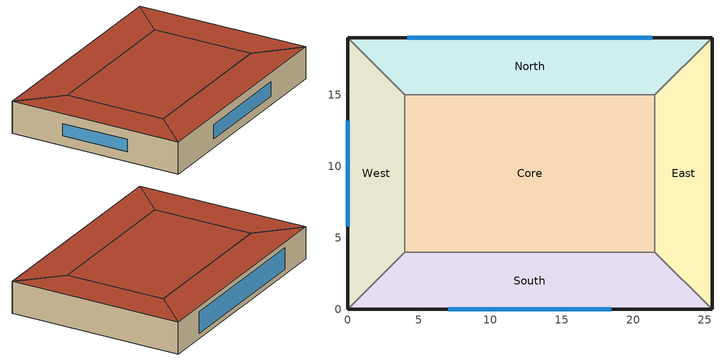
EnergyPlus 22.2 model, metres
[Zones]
South
 floor ground (Slab_Cons): 4,4 21.5,4 25.5,0 0,0 z0
 wall outside (ExtWall_Cons): 0,0 25.5,0 z0:3.5
 wall adiabatic (Partition_Cons): 25.5,0 21.5,4 4,4 0,0 z0:3.5
 window (Win_Cons): 7.05,0 18.45,0 z0.97:2.53
 roof outside (Roof_Cons): 0,0 25.5,0 21.5,4 4,4 z3.5
East
 floor ground (Slab_Cons): 21.5,4 21.5,15 25.5,19 25.5,0 z0
 wall outside (ExtWall_Cons): 25.5,0 25.5,19 z0:3.5
 wall adiabatic (Partition_Cons): 25.5,19 21.5,15 21.5,4 25.5,0 z0:3.5
 roof outside (Roof_Cons): 25.5,0 25.5,19 21.5,15 21.5,4 z3.5
North
 floor ground (Slab_Cons): 21.5,15 4,15 0,19 25.5,19 z0
 wall outside (ExtWall_Cons): 25.5,19 0,19 z0:3.5
 wall adiabatic (Partition_Cons): 0,19 4,15 21.5,15 25.5,19 z0:3.5
 window (Win_Cons): 21.3,19 4.2,19 z0.58:2.92
 roof outside (Roof_Cons): 25.5,19 0,19 4,15 21.5,15 z3.5
West
 floor ground (Slab_Cons): 4,15 4,4 0,0 0,19 z0
 wall outside (ExtWall_Cons): 0,19 0,0 z0:3.5
 wall adiabatic (Partition_Cons): 0,0 4,4 4,15 0,19 z0:3.5
 window (Win_Cons): 0,13.18 0,5.82 z1.07:2.43
 roof outside (Roof_Cons): 0,19 0,0 4,4 4,15 z3.5
Core
 floor ground (Slab_Cons): 4,15 21.5,15 21.5,4 4,4 z0
 wall adiabatic (Partition_Cons): 4,4 21.5,4 21.5,15 4,15 4,4 z0:3.5
 roof outside (Roof_Cons): 4,4 21.5,4 21.5,15 4,15 z3.5
[Building]
T2-test-04: 0, Suburbs, 0.04, 0.4, FullExterior, 25, 6
[Material]
Concrete200: MediumRough, 0.2, 1.311, 2240, 836.8, 0.9, 0.7, 0.7
Gypsum13: MediumRough, 0.0127, 0.16, 784.9, 830, 0.9, 0.7, 0.7
Membrane10: MediumRough, 0.0095, 0.16, 1121.3, 1460, 0.9, 0.7, 0.7
MetalDeck: MediumRough, 0.0015, 45.006, 7680, 418.4, 0.9, 0.7, 0.7
Concrete100: MediumRough, 0.1, 1.311, 2240, 836.8, 0.9, 0.7, 0.7
Carpet: MediumRough, 0.0127, 0.06, 288, 1380, 0.9, 0.7, 0.7
WallIns: MediumRough, 0.087822, 0.049, 265, 836.8, 0.9, 0.7, 0.7
RoofIns: MediumRough, 0.11602, 0.049, 265, 836.8, 0.9, 0.7, 0.7
[Construction]
ExtWall_Cons: Concrete200, WallIns, Gypsum13
Roof_Cons: Membrane10, RoofIns, MetalDeck
Slab_Cons: Concrete100, Carpet
Partition_Cons: Gypsum13, Gypsum13
Win_Cons: Glazing
[WindowMaterial:SimpleGlazingSystem]
Glazing: 2.1, 0.23, 0.29
[Zone]
South; East; North; West; Core: 0, 0, 0, 0, 1, 1, autocalculate, autocalculate
[People]
South_People: South, OCC_SCH, Area/Person, , , 10, 0.3, autocalculate, ACTIVITY_SCH
East_People: East, OCC_SCH, Area/Person, , , 10, 0.3, autocalculate, ACTIVITY_SCH
North_People: North, OCC_SCH, Area/Person, , , 10, 0.3, autocalculate, ACTIVITY_SCH
West_People: West, OCC_SCH, Area/Person, , , 10, 0.3, autocalculate, ACTIVITY_SCH
Core_People: Core, OCC_SCH, Area/Person, , , 10, 0.3, autocalculate, ACTIVITY_SCH
[Lights]
South_Lights: South, LTG_SCH, Watts/Area, , 8.2, , 0, 0, 0, 1
East_Lights: East, LTG_SCH, Watts/Area, , 8.2, , 0, 0, 0, 1
North_Lights: North, LTG_SCH, Watts/Area, , 8.2, , 0, 0, 0, 1
West_Lights: West, LTG_SCH, Watts/Area, , 8.2, , 0, 0, 0, 1
Core_Lights: Core, LTG_SCH, Watts/Area, , 8.2, , 0, 0, 0, 1
[ElectricEquipment]
South_Equip: South, EQP_SCH, Watts/Area, , 13, , 0, 0, 0
East_Equip: East, EQP_SCH, Watts/Area, , 13, , 0, 0, 0
North_Equip: North, EQP_SCH, Watts/Area, , 13, , 0, 0, 0
West_Equip: West, EQP_SCH, Watts/Area, , 13, , 0, 0, 0
Core_Equip: Core, EQP_SCH, Watts/Area, , 13, , 0, 0, 0
[ZoneInfiltration:DesignFlowRate]
South_Infil: South, ALWAYS_ON, AirChanges/Hour, , , , 0.1, 1, 0, 0, 0
East_Infil: East, ALWAYS_ON, AirChanges/Hour, , , , 0.1, 1, 0, 0, 0
North_Infil: North, ALWAYS_ON, AirChanges/Hour, , , , 0.1, 1, 0, 0, 0
West_Infil: West, ALWAYS_ON, AirChanges/Hour, , , , 0.1, 1, 0, 0, 0
Core_Infil: Core, ALWAYS_ON, AirChanges/Hour, , , , 0.1, 1, 0, 0, 0
[HVACTemplate:Thermostat]
Tstat: HTGSETP_SCH, , CLGSETP_SCH
[HVACTemplate:Zone:IdealLoadsAirSystem]
South; East; North; West; Core: Tstat
[Schedule:Compact]
ALWAYS_ON: Fraction, Through: 12/31, For: AllDays, Until: 24:00, 1
OCC_SCH: Fraction, Through: 12/31, For: Weekdays SummerDesignDay WinterDesignDay, Until: 07:00, 0, Until: 19:00, 1, Until: 24:00, 0, For: Saturday, Until: 08:00, 0, Until: 13:00, 1, Until: 24:00, 0, For: AllOtherDays, Until: 24:00, 0
LTG_SCH: Fraction, Through: 12/31, For: Weekdays SummerDesignDay WinterDesignDay, Until: 07:00, 0.05, Until: 19:00, 0.9, Until: 24:00, 0.05, For: Saturday, Until: 08:00, 0.05, Until: 13:00, 0.9, Until: 24:00, 0.05, For: AllOtherDays, Until: 24:00, 0.05
EQP_SCH: Fraction, Through: 12/31, For: Weekdays SummerDesignDay WinterDesignDay, Until: 07:00, 0.35, Until: 19:00, 0.95, Until: 24:00, 0.35, For: Saturday, Until: 08:00, 0.35, Until: 13:00, 0.95, Until: 24:00, 0.35, For: AllOtherDays, Until: 24:00, 0.35
HTGSETP_SCH: Temperature, Through: 12/31, For: Weekdays SummerDesignDay WinterDesignDay, Until: 07:00, 16.5, Until: 19:00, 20.5, Until: 24:00, 16.5, For: Saturday, Until: 08:00, 16.5, Until: 13:00, 20.5, Until: 24:00, 16.5, For: AllOtherDays, Until: 24:00, 16.5
CLGSETP_SCH: Temperature, Through: 12/31, For: Weekdays SummerDesignDay WinterDesignDay, Until: 07:00, 28, Until: 19:00, 24, Until: 24:00, 28, For: Saturday, Until: 08:00, 28, Until: 13:00, 24, Until: 24:00, 28, For: AllOtherDays, Until: 24:00, 28
ACTIVITY_SCH: Any, Through: 12/31, For: AllDays, Until: 24:00, 130
